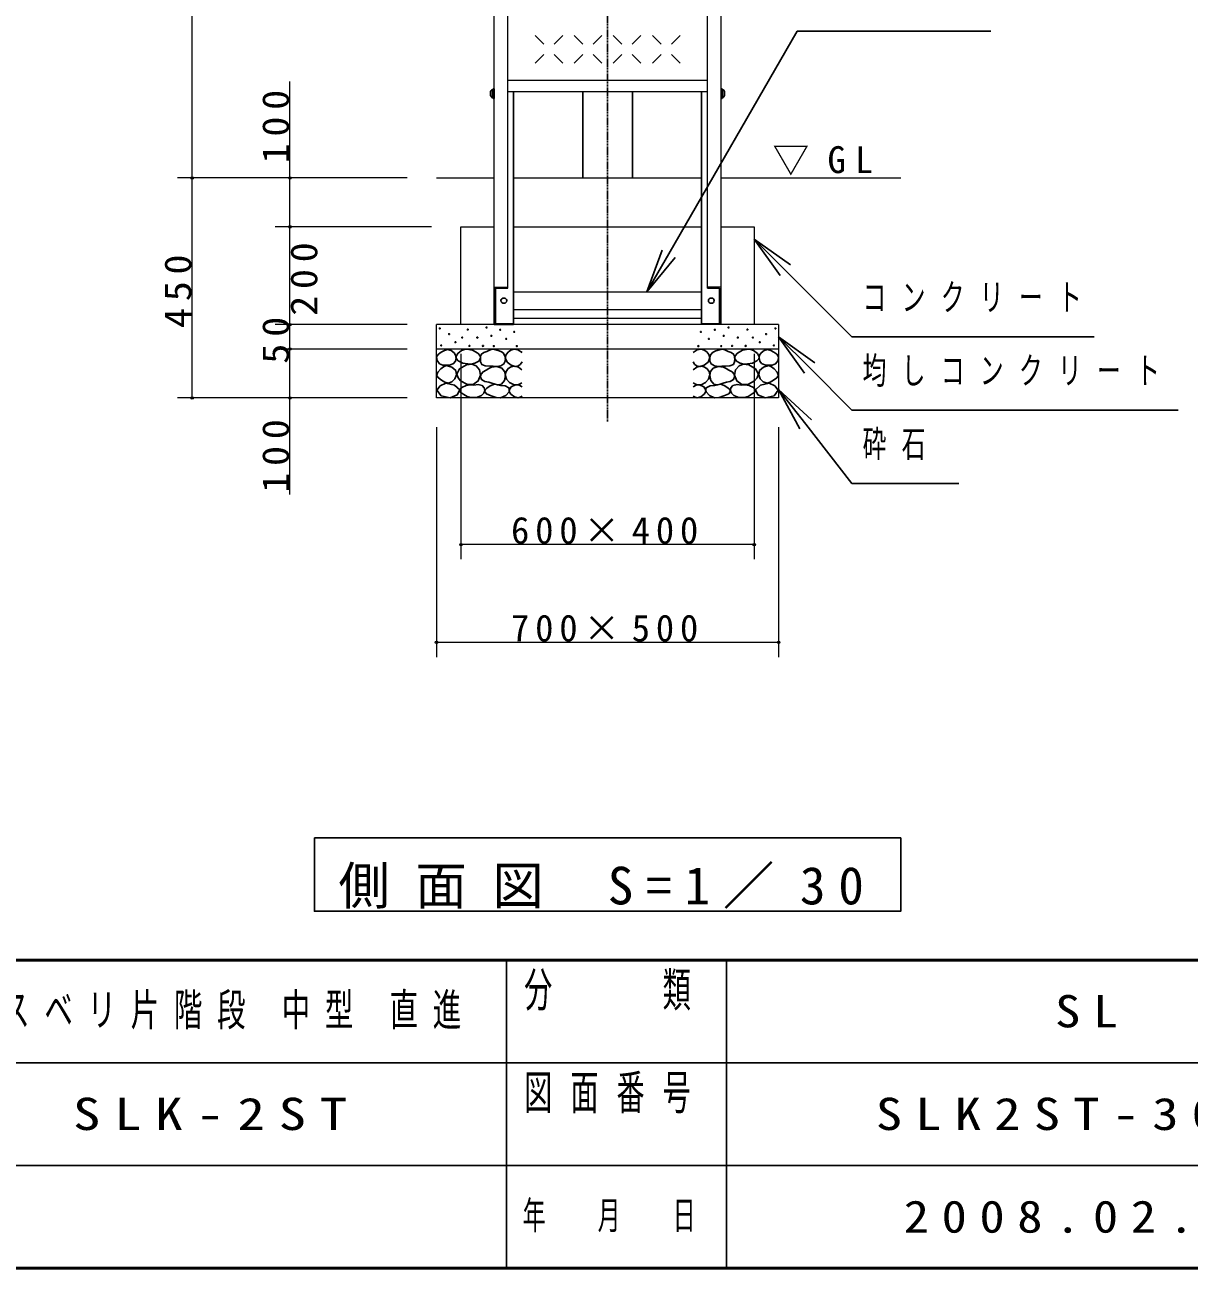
# Model space of a CAD drawing. Units: millimetres at full size, with parts at other scales. Extents: x -11723 to 28, y -1854 to 8010.
# Drawn here: x -5035 to -2653, y 0 to 2543 of the extents above; entities that cross this region are included whole.
import ezdxf

# ---------------------------------------------------------------- set-up
doc = ezdxf.new("R2010")
doc.units = ezdxf.units.MM
doc.linetypes.add('USER2', pattern=[6, 3, -1, 1, -1])
for name, color, linetype, lineweight in [('A3図枠', 7, 'Continuous', 25), ('線', 2, 'Continuous', 25), ('補助', 2, 'Continuous', 13)]:
    doc.layers.add(name, color=color, linetype=linetype, lineweight=lineweight)
doc.layers.add('図面プロファイル', color=7, linetype='Continuous')
doc.styles.add('ＭＳ ゴシック', font='')
doc.styles.get('ＭＳ ゴシック').set_extended_font_data('MS Gothic')

# ---------------------------------------------------------------- blocks, each defined once
blk = doc.blocks.new('dimension_origin')
at = {"color": 0, "linetype": 'Continuous', "lineweight": -2}
blk.add_circle((0, 0), 1.25, dxfattribs=at)

msp = doc.modelspace()

# ---------------------------------------------------------------- linework, layer by layer
at = {"layer": 'A3図枠', "lineweight": 50}
for p, q in [((-11550, 630), (0, 630)), ((-11550, 0), (0, 0))]:
    msp.add_line(p, q, dxfattribs=at)
at = {"layer": 'A3図枠', "color": 211}
for p, q in [((-4050, 630), (-4050, 0)), ((-5625, 420), (-2100, 420)), ((-7275, 210), (0, 210))]:
    msp.add_line(p, q, dxfattribs=at)
at = {"layer": 'A3図枠'}
msp.add_line((-3600, 630), (-3600, 0), dxfattribs=at)
at = {"layer": '線', "color": 20, "linetype": 'USER2'}
msp.add_line((-3843.169, 5180), (-3843.169, 1730), dxfattribs=at)
at = {"layer": '線', "color": 7, "lineweight": 13}
for p, q in [((-4075.369, 1930), (-4075.369, 4030)), ((-4047.369, 2004.818), (-4047.369, 4030)), ((-3638.969, 2004.818), (-3638.969, 4030)), ((-3610.969, 1930), (-3610.969, 4030)), ((-4047.369, 2429.902), (-3638.969, 2429.902)), ((-4047.369, 2406.627), (-3638.969, 2406.627)), ((-4193.169, 2230), (-4075.369, 2230)), ((-4035.369, 2230), (-3650.969, 2230)), ((-3610.969, 2230), (-3243.169, 2230)), ((-4143.169, 1930), (-4143.169, 2130)), ((-4143.169, 2130), (-4075.369, 2130)), ((-4035.369, 2130), (-3650.969, 2130)), ((-3610.969, 2130), (-3543.169, 2130)), ((-3543.169, 2130), (-3543.169, 1930)), ((-4075.369, 2006.27), (-4047.369, 2006.27)), ((-4035.369, 1996.825), (-3650.969, 1996.825)), ((-3610.969, 2006.27), (-3638.969, 2006.27)), ((-4035.369, 1961.185), (-3650.969, 1961.185)), ((-4035.369, 1943.026), (-3650.969, 1943.026)), ((-4193.169, 1780), (-4193.169, 1930)), ((-3493.169, 1930), (-4193.169, 1930)), ((-4075.369, 1930), (-4035.369, 1930)), ((-3610.969, 1930), (-3650.969, 1930)), ((-3493.169, 1930), (-3493.169, 1780)), ((-3493.169, 1880), (-4193.169, 1880)), ((-3493.169, 1780), (-4193.169, 1780))]:
    msp.add_line(p, q, dxfattribs=at)
at = {"layer": '線'}
for p, q in [((-3973.775, 2503.716), (-3991.453, 2521.393)), ((-3934.884, 2521.393), (-3952.562, 2503.716)), ((-3893.775, 2503.716), (-3911.453, 2521.393)), ((-3854.884, 2521.393), (-3872.562, 2503.716)), ((-3813.775, 2503.716), (-3831.453, 2521.393)), ((-3774.884, 2521.393), (-3792.562, 2503.716)), ((-3733.775, 2503.716), (-3751.453, 2521.393)), ((-3694.884, 2521.393), (-3712.562, 2503.716)), ((-3973.775, 2482.502), (-3991.453, 2464.825)), ((-3934.884, 2464.825), (-3952.562, 2482.502)), ((-3893.775, 2482.502), (-3911.453, 2464.825)), ((-3854.884, 2464.825), (-3872.562, 2482.502)), ((-3813.775, 2482.502), (-3831.453, 2464.825)), ((-3774.884, 2464.825), (-3792.562, 2482.502)), ((-3733.775, 2482.502), (-3751.453, 2464.825)), ((-3694.884, 2464.825), (-3712.562, 2482.502)), ((-4082.719, 2398.602), (-4082.719, 2406.602)), ((-4077.369, 2411.252), (-4078.369, 2411.252)), ((-4078.369, 2393.952), (-4078.369, 2411.252)), ((-4077.369, 2393.952), (-4078.369, 2393.952)), ((-4077.369, 2412.602), (-4075.369, 2412.602)), ((-4077.369, 2392.602), (-4077.369, 2412.602)), ((-4077.369, 2393.952), (-4077.369, 2411.252)), ((-4077.369, 2392.602), (-4075.369, 2392.602)), ((-4075.369, 2392.602), (-4075.369, 2412.602)), ((-4035.369, 2406.627), (-4035.369, 1930)), ((-3893.969, 2230), (-3893.969, 2406.627)), ((-3792.369, 2230), (-3792.369, 2406.627)), ((-3650.969, 2406.627), (-3650.969, 1930)), ((-3608.985, 2412.602), (-3610.985, 2412.602)), ((-3610.985, 2392.602), (-3610.985, 2412.602)), ((-3608.985, 2392.602), (-3610.985, 2392.602)), ((-3608.985, 2392.602), (-3608.985, 2412.602)), ((-3608.985, 2411.252), (-3607.985, 2411.252)), ((-3608.985, 2393.952), (-3608.985, 2411.252)), ((-3608.985, 2393.952), (-3607.985, 2393.952)), ((-3607.985, 2393.952), (-3607.985, 2411.252)), ((-3603.635, 2398.602), (-3603.635, 2406.602)), ((-4072.169, 2004.818), (-4047.369, 2004.818)), ((-4072.169, 2004.818), (-4072.169, 1931.453)), ((-3614.169, 2004.818), (-3638.969, 2004.818)), ((-3614.169, 2004.818), (-3614.169, 1931.453)), ((-4072.169, 1931.453), (-4035.369, 1931.453)), ((-3614.169, 1931.453), (-3650.969, 1931.453))]:
    msp.add_line(p, q, dxfattribs=at)
for points in [[(-4170.72, 1879.402), (-4177.182, 1876.862), (-4183.394, 1873.382), (-4189.252, 1869.344), (-4192.899, 1863.877), (-4191.887, 1856.294), (-4186.879, 1849.935), (-4180.014, 1847.345), (-4172.304, 1847.084), (-4164.692, 1847.688), (-4158.363, 1850.252), (-4154.611, 1855.538), (-4153.293, 1861.976), (-4154.141, 1867.181), (-4157.095, 1872.115), (-4163.255, 1876.942)], [(-4131.296, 1879.493), (-4136.201, 1878.876), (-4141.837, 1876.79), (-4149.809, 1871.002), (-4153.46, 1864.086), (-4152.585, 1860.124), (-4148.865, 1855.707), (-4139.374, 1850.934), (-4129.404, 1849.49), (-4122.053, 1849.318), (-4114.538, 1850.842), (-4106.939, 1855.456), (-4103.185, 1861.653), (-4104.155, 1866.306), (-4108.861, 1871.654), (-4119.53, 1877.861)], [(-4079.476, 1879.699), (-4084.737, 1877.47), (-4090.216, 1875.224), (-4096.371, 1872.997), (-4101.135, 1869.854), (-4103.033, 1865.463), (-4103.462, 1859.83), (-4103.167, 1853.701), (-4100.777, 1848.553), (-4093.412, 1845.683), (-4084.309, 1845.331), (-4077.026, 1844.746), (-4069.81, 1844.436), (-4061.702, 1845.815), (-4055.311, 1849.627), (-4052.612, 1855.292), (-4052.268, 1861.799), (-4053.857, 1867.512), (-4056.922, 1872.002), (-4060.325, 1874.489), (-4064.977, 1876.477), (-4072.154, 1878.656)], [(-3606.861, 1879.699), (-3601.6, 1877.47), (-3596.121, 1875.224), (-3589.966, 1872.997), (-3585.202, 1869.854), (-3583.304, 1865.463), (-3582.875, 1859.83), (-3583.17, 1853.701), (-3585.56, 1848.553), (-3592.925, 1845.683), (-3602.028, 1845.331), (-3609.311, 1844.746), (-3616.527, 1844.436), (-3624.635, 1845.815), (-3631.026, 1849.627), (-3633.725, 1855.292), (-3634.069, 1861.799), (-3632.48, 1867.512), (-3629.415, 1872.002), (-3626.013, 1874.489), (-3621.36, 1876.477), (-3614.183, 1878.656)], [(-3555.041, 1879.493), (-3550.137, 1878.876), (-3544.5, 1876.79), (-3536.529, 1871.002), (-3532.877, 1864.086), (-3533.752, 1860.124), (-3537.472, 1855.707), (-3546.963, 1850.934), (-3556.933, 1849.49), (-3564.284, 1849.318), (-3571.8, 1850.842), (-3579.398, 1855.456), (-3583.152, 1861.653), (-3582.182, 1866.306), (-3577.476, 1871.654), (-3566.807, 1877.861)], [(-3515.617, 1879.402), (-3509.155, 1876.862), (-3502.943, 1873.382), (-3497.085, 1869.344), (-3493.438, 1863.877), (-3494.45, 1856.294), (-3499.458, 1849.935), (-3506.323, 1847.345), (-3514.033, 1847.084), (-3521.645, 1847.688), (-3527.974, 1850.252), (-3531.727, 1855.538), (-3533.044, 1861.976), (-3532.196, 1867.181), (-3529.242, 1872.115), (-3523.082, 1876.942)], [(-4173.255, 1846.45), (-4178.584, 1843.657), (-4184.028, 1839.479), (-4190.476, 1832.659), (-4192.899, 1825.855), (-4189.272, 1821.027), (-4182.76, 1816.666), (-4176.123, 1812.379), (-4169.453, 1810.329), (-4161.808, 1812.776), (-4155.511, 1819.201), (-4152.405, 1827.478), (-4153.927, 1835.994), (-4162.085, 1843.245)], [(-4144, 1815.163), (-4131.411, 1808.307), (-4118.052, 1807.324), (-4107.768, 1814.778), (-4102.915, 1826.515), (-4105.196, 1837.293), (-4112.105, 1845.436), (-4120.93, 1848.869), (-4132.107, 1847.598), (-4145.861, 1839.543), (-4151.838, 1828.678), (-4149.203, 1821.484)], [(-4080.481, 1843.084), (-4085.974, 1840.291), (-4091.563, 1837.138), (-4097.757, 1833.53), (-4102.104, 1828.759), (-4103.094, 1823.231), (-4101.023, 1817.677), (-4094.305, 1813.918), (-4086.157, 1812.271), (-4079.739, 1810.108), (-4073.453, 1807.946), (-4067.082, 1806.919), (-4060.479, 1808.487), (-4054.301, 1815.719), (-4052.37, 1825.786), (-4054.078, 1834.29), (-4059.398, 1840.922), (-4069.469, 1844.208)], [(-3605.857, 1843.084), (-3600.363, 1840.291), (-3594.775, 1837.138), (-3588.58, 1833.53), (-3584.233, 1828.759), (-3583.243, 1823.231), (-3585.314, 1817.677), (-3592.032, 1813.918), (-3600.18, 1812.271), (-3606.598, 1810.108), (-3612.884, 1807.946), (-3619.255, 1806.919), (-3625.858, 1808.487), (-3632.036, 1815.719), (-3633.967, 1825.786), (-3632.259, 1834.29), (-3626.94, 1840.922), (-3616.868, 1844.208)], [(-3542.337, 1815.163), (-3554.927, 1808.307), (-3568.286, 1807.324), (-3578.569, 1814.778), (-3583.422, 1826.515), (-3581.142, 1837.293), (-3574.232, 1845.436), (-3565.407, 1848.869), (-3554.23, 1847.598), (-3540.476, 1839.543), (-3534.499, 1828.678), (-3537.134, 1821.484)], [(-3513.082, 1846.45), (-3507.753, 1843.657), (-3502.31, 1839.479), (-3495.861, 1832.659), (-3493.438, 1825.855), (-3497.065, 1821.027), (-3503.577, 1816.666), (-3510.214, 1812.379), (-3516.885, 1810.329), (-3524.529, 1812.776), (-3530.826, 1819.201), (-3533.932, 1827.478), (-3532.41, 1835.994), (-3524.252, 1843.245)], [(-4174.074, 1810.517), (-4185.393, 1804.498), (-4192.205, 1795.683), (-4183.718, 1784.413), (-4165.283, 1780.299), (-4150.929, 1786.41), (-4145.504, 1796.782), (-4156.286, 1805.89)], [(-4116.97, 1806.373), (-4124.505, 1806.999), (-4132.647, 1805.562), (-4141.575, 1801.504), (-4145.892, 1796.102), (-4143.205, 1791.419), (-4137.242, 1786.912), (-4130.764, 1783.069), (-4123.457, 1780.695), (-4111.609, 1780.928), (-4101.293, 1785.02), (-4096.59, 1789.827), (-4094.536, 1795.561), (-4095.595, 1800.709), (-4099.671, 1805.292), (-4108.07, 1807.832)], [(-4074.664, 1808.205), (-4083.132, 1804.61), (-4090.071, 1799.826), (-4093.095, 1797.311), (-4094.936, 1793.88), (-4090.971, 1788.391), (-4081.151, 1784.149), (-4071.412, 1780.924), (-4062.23, 1780.365), (-4051.388, 1784.869), (-4044.661, 1792.528), (-4043.853, 1796.519), (-4045.202, 1800.908), (-4052.843, 1804.685), (-4062.501, 1805.502), (-4068.73, 1806.747)], [(-3611.673, 1808.205), (-3603.205, 1804.61), (-3596.267, 1799.826), (-3593.243, 1797.311), (-3591.401, 1793.88), (-3595.367, 1788.391), (-3605.186, 1784.149), (-3614.925, 1780.924), (-3624.107, 1780.365), (-3634.949, 1784.869), (-3641.676, 1792.528), (-3642.484, 1796.519), (-3641.136, 1800.908), (-3633.494, 1804.685), (-3623.837, 1805.502), (-3617.607, 1806.747)], [(-3569.367, 1806.373), (-3561.832, 1806.999), (-3553.69, 1805.562), (-3544.762, 1801.504), (-3540.445, 1796.102), (-3543.132, 1791.419), (-3549.095, 1786.912), (-3555.574, 1783.069), (-3562.88, 1780.695), (-3574.728, 1780.928), (-3585.044, 1785.02), (-3589.747, 1789.827), (-3591.801, 1795.561), (-3590.742, 1800.709), (-3586.666, 1805.292), (-3578.268, 1807.832)], [(-3512.264, 1810.517), (-3500.944, 1804.498), (-3494.133, 1795.683), (-3502.619, 1784.413), (-3521.054, 1780.299), (-3535.408, 1786.41), (-3540.833, 1796.782), (-3530.052, 1805.89)]]:
    msp.add_lwpolyline(points, close=True, dxfattribs=at)
for points in [[(-4018.169, 1873.299), (-4026.595, 1878.154), (-4035.278, 1879.636), (-4040.898, 1877.948), (-4046.051, 1874.249), (-4050.523, 1868.941), (-4052.388, 1862.209), (-4048.72, 1853.439), (-4040.665, 1847), (-4032.366, 1844.621), (-4025.139, 1845.733), (-4021.089, 1849.109), (-4018.169, 1853.654)], [(-3668.169, 1873.299), (-3659.742, 1878.154), (-3651.059, 1879.636), (-3645.439, 1877.948), (-3640.286, 1874.249), (-3635.814, 1868.941), (-3633.949, 1862.209), (-3637.617, 1853.439), (-3645.672, 1847), (-3653.971, 1844.621), (-3661.198, 1845.733), (-3665.248, 1849.109), (-3668.169, 1853.654)], [(-4018.485, 1837.178), (-4025.626, 1842.64), (-4033.694, 1845.099), (-4040.4, 1843.875), (-4046.368, 1840.03), (-4050.761, 1834.248), (-4052.388, 1827.039), (-4049.724, 1818.431), (-4043.516, 1811.513), (-4035.877, 1807.642), (-4028.308, 1806.761), (-4023.154, 1808.2), (-4018.485, 1810.88)], [(-3667.852, 1837.178), (-3660.711, 1842.64), (-3652.643, 1845.099), (-3645.938, 1843.875), (-3639.969, 1840.03), (-3635.577, 1834.248), (-3633.949, 1827.039), (-3636.613, 1818.431), (-3642.821, 1811.513), (-3650.46, 1807.642), (-3658.029, 1806.761), (-3663.183, 1808.2), (-3667.852, 1810.88)], [(-4018.169, 1802.642), (-4024.187, 1805.96), (-4031.476, 1806.761), (-4040.193, 1802.427), (-4044.467, 1795.671), (-4043.855, 1792.001), (-4040.982, 1787.75), (-4033.819, 1782.278), (-4026.407, 1780.462), (-4022.111, 1781.514), (-4018.169, 1783.631)], [(-3668.169, 1802.642), (-3662.15, 1805.96), (-3654.861, 1806.761), (-3646.145, 1802.427), (-3641.87, 1795.671), (-3642.482, 1792.001), (-3645.355, 1787.75), (-3652.518, 1782.278), (-3659.931, 1780.462), (-3664.227, 1781.514), (-3668.169, 1783.631)]]:
    msp.add_lwpolyline(points, dxfattribs=at)
for centre in [(-4186.562, 1922.177), (-4167.552, 1910.77), (-4129.213, 1919.959), (-4090.752, 1924.091), (-4080.751, 1907.063), (-4062.641, 1919.496), (-4034.26, 1915.172), (-3652.077, 1915.172), (-3623.696, 1919.496), (-3605.586, 1907.063), (-3595.585, 1924.091), (-3557.124, 1919.959), (-3518.786, 1910.77), (-3499.775, 1922.177), (-4183.394, 1887.323), (-4154.561, 1893.977), (-4140.619, 1903.483), (-4125.727, 1886.373), (-4109.672, 1903.549), (-4098.05, 1886.521), (-4075.886, 1885.98), (-4050.478, 1900.846), (-4028.854, 1885.98), (-3657.483, 1885.98), (-3635.859, 1900.846), (-3610.452, 1885.98), (-3588.287, 1886.521), (-3576.665, 1903.549), (-3560.61, 1886.373), (-3545.718, 1903.483), (-3531.777, 1893.977), (-3502.943, 1887.323)]:
    msp.add_circle(centre, 1, dxfattribs=at)
for centre, start, end in [((-4073.782, 2402.602), 117.93242, 155.88589), ((-4073.782, 2402.602), 204.11411, 242.06758), ((-3612.571, 2402.602), 24.11411, 62.06758), ((-3612.571, 2402.602), 297.93242, 335.88589)]:
    msp.add_arc(centre, 9.791, start, end, dxfattribs=at)
for centre in [(-4055.369, 1979.005), (-3630.969, 1979.005)]:
    msp.add_ellipse(centre, major_axis=(-6, 0), ratio=0.891007, dxfattribs=at)
at = {"layer": '補助'}
for p, q in [((-4693.169, 2230), (-4693.169, 4030)), ((-4493.169, 2130), (-4493.169, 2427.571)), ((-4253.169, 2230), (-4723.169, 2230)), ((-4253.169, 2230), (-4723.169, 2230)), ((-4693.169, 1780), (-4693.169, 2230)), ((-4253.169, 2230), (-4523.169, 2230)), ((-4203.169, 2130), (-4523.169, 2130)), ((-4203.169, 2130), (-4523.169, 2130)), ((-4493.169, 1930), (-4493.169, 2130)), ((-4493.169, 1877), (-4493.169, 1933)), ((-4253.169, 1930), (-4523.169, 1930)), ((-4253.169, 1930), (-4523.169, 1930)), ((-4253.169, 1880), (-4523.169, 1880)), ((-4253.169, 1880), (-4523.169, 1880)), ((-4493.169, 1582.429), (-4493.169, 1880)), ((-4143.169, 1870), (-4143.169, 1450)), ((-3543.169, 1870), (-3543.169, 1450)), ((-4253.169, 1780), (-4723.169, 1780)), ((-4253.169, 1780), (-4523.169, 1780)), ((-4193.169, 1720), (-4193.169, 1250)), ((-3493.169, 1720), (-3493.169, 1250)), ((-3543.169, 1480), (-4143.169, 1480)), ((-3493.169, 1280), (-4193.169, 1280))]:
    msp.add_line(p, q, dxfattribs=at)
at = {"layer": '補助', "lineweight": 25}
for p, q in [((-3718.169, 2074.768), (-3455.34, 2530)), ((-3455.34, 2530), (-3425.34, 2530)), ((-3425.34, 2530), (-3058.756, 2530)), ((-3490.136, 2030.754), (-3543.169, 2105)), ((-3468.922, 2051.967), (-3543.169, 2105)), ((-3543.169, 2105), (-3479.529, 2041.36)), ((-3731.159, 2082.268), (-3763.169, 1996.825)), ((-3763.169, 1996.825), (-3718.169, 2074.768)), ((-3705.178, 2067.268), (-3763.169, 1996.825)), ((-3479.529, 2041.36), (-3343.169, 1905)), ((-3440.136, 1830.754), (-3493.169, 1905)), ((-3418.922, 1851.967), (-3493.169, 1905)), ((-3493.169, 1905), (-3429.529, 1841.36)), ((-3343.169, 1905), (-3313.169, 1905)), ((-3313.169, 1905), (-2847.215, 1905)), ((-3429.529, 1841.36), (-3343.169, 1755)), ((-3449.574, 1716.81), (-3493.169, 1796.963)), ((-3425.935, 1735.282), (-3493.169, 1796.963)), ((-3493.169, 1796.963), (-3437.754, 1726.046)), ((-3343.169, 1755), (-3313.169, 1755)), ((-3313.169, 1755), (-2675.425, 1755)), ((-3437.754, 1726.046), (-3343.169, 1605)), ((-3343.169, 1605), (-3313.169, 1605)), ((-3313.169, 1605), (-3124.544, 1605))]:
    msp.add_line(p, q, dxfattribs=at)
msp.add_lwpolyline([(-4443.169, 880), (-4443.169, 730), (-3243.169, 730), (-3243.169, 880)], close=True, dxfattribs=at)

# ---------------------------------------------------------------- block references
at = {"layer": '補助', "xscale": 2, "yscale": 2}
for p, rotation in [((-4693.169, 2230), 90), ((-4693.169, 2230), 270), ((-4493.169, 2230), 270), ((-4493.169, 2130), 270), ((-4493.169, 2130), 90), ((-4493.169, 1930), 90), ((-4493.169, 1930), 90), ((-4493.169, 1880), 270), ((-4493.169, 1880), 270), ((-4693.169, 1780), 90), ((-4493.169, 1780), 90), ((-3543.169, 1480), 180), ((-3493.169, 1280), 180)]:
    msp.add_blockref('dimension_origin', p, dxfattribs=dict(at, rotation=rotation))
for p in [(-4143.169, 1480), (-4193.169, 1280)]:
    msp.add_blockref('dimension_origin', p, dxfattribs=at)

# ---------------------------------------------------------------- texts
at = {"layer": 'A3図枠', "color": 4, "style": 'ＭＳ ゴシック'}
for s, insert, char_height, attachment_point in [('\\T1.64;\\W0.6;分\u3000\u3000類', (-3825, 605), 70.38, 2), ('\\T1.64;\\W0.6;図面番号', (-3825, 395), 70.38, 2), ('\\T1.64;\\W0.6;年\u3000月\u3000日', (-3825, 105), 57.18, 5)]:
    msp.add_mtext(s, dxfattribs=dict(at, insert=insert, char_height=char_height, attachment_point=attachment_point))
at = {"layer": '図面プロファイル', "char_height": 65.98, "attachment_point": 5, "style": 'ＭＳ ゴシック'}
for s, insert in [('\\T1.51;\\W0.65;片スベリ片階段\\~中型\\~直進', (-4642.5, 525)), ('\\T1.5;\\W1.15;SL', (-2850, 525)), ('\\T1.5;\\W1.25;SLK-2ST', (-4642.5, 315)), ('\\T1.5;\\W1.2;SLK2ST-301I', (-2850, 315)), ('\\T1.5;\\W1.15;2008.02.22', (-2850, 105))]:
    msp.add_mtext(s, dxfattribs=dict(at, insert=insert))
at = {"layer": '補助', "char_height": 54.99, "rotation": 90, "style": 'ＭＳ ゴシック'}
for s, insert, attachment_point in [('\\T1.33;\\W1.1;100', (-4494.169, 2341.857), 8), ('\\T1.33;\\W1.1;200', (-4492.169, 2030), 2), ('\\T1.33;\\W1.1;450', (-4694.169, 2005), 8), ('\\T1.34;\\W1.1;50', (-4494.169, 1905), 8), ('\\T1.33;\\W1.1;100', (-4494.169, 1668.143), 8)]:
    msp.add_mtext(s, dxfattribs=dict(at, insert=insert, attachment_point=attachment_point))
at = {"layer": '補助', "style": 'ＭＳ ゴシック'}
for s, insert, char_height, attachment_point in [('\\T1.5;▽GL', (-3505.669, 2235), 54.99, 7), ('\\T1.64;\\W0.65;コンクリート', (-3321.419, 2013.75), 54.99, 1), ('\\T1.64;\\W0.65;均しコンクリート', (-3321.419, 1863.75), 54.99, 1), ('\\T1.64;\\W0.65;砕石', (-3321.419, 1713.75), 54.99, 1), ('\\T1.32;600×400', (-3843.169, 1481), 54.99, 8), ('\\T1.32;700×500', (-3843.169, 1281), 54.99, 8), ('\\T1.5;側面図\\~S=1／30', (-3843.169, 735), 76.98, 8)]:
    msp.add_mtext(s, dxfattribs=dict(at, insert=insert, char_height=char_height, attachment_point=attachment_point))

doc.saveas('drawing.dxf')
